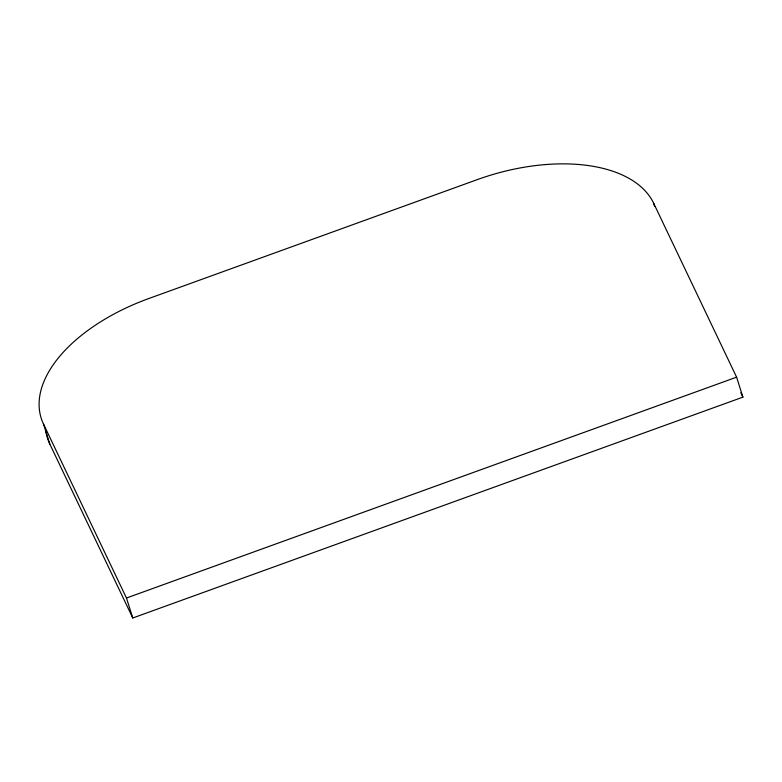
<?xml version="1.0" encoding="UTF-8"?>
<svg xmlns="http://www.w3.org/2000/svg" width="782" height="782" viewBox="0 0 782 782"><rect width="100%" height="100%" fill="white"/><g stroke="black" fill="none" stroke-linecap="round" stroke-linejoin="round"><path stroke-width="1.17" d="M43.509 424.069L126.479 598.025L736.605 377.168L742.9 397.139L132.774 617.995L49.804 444.039L43.509 424.069A150.046 82.032 -17.5 0 1 148.746 298.548L477.274 179.625A150.046 82.032 -17.5 0 1 653.635 203.212L736.605 377.168M740.798 392.74L742.9 397.139M653.635 203.212L654.681 206.546M126.479 598.025L132.774 617.995M49.804 444.039A150.046 82.032 -17.5 0 1 45.933 431.508"/></g></svg>
